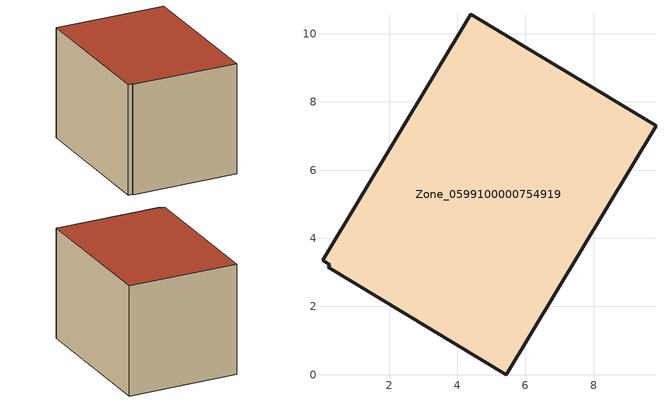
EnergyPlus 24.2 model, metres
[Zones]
Zone_0599100000754919
 floor ground (C_G): 0.25,3.23 0.04,3.35 4.4,10.57 9.83,7.3 5.44,0 0.21,3.15 z0
 wall outside (C_F): 9.83,7.3 4.4,10.57 0.04,3.35 0.25,3.23 0.21,3.15 5.44,0 9.83,7.3 z0:6.34
 roof outside (C_R): 0.04,3.35 0.25,3.23 0.21,3.15 5.44,0 9.83,7.3 4.4,10.57 z6.34
[BUILDING]
Pand.0599100000754919: North Axis=0; Terrain=City; Loads Convergence Tolerance Value=0.04; Temperature Convergence Tolerance Value=0.4; Solar Distribution=FullExterior; Maximum Number of Warmup Days=25; Minimum Number of Warmup Days=1
[Site:Location]
Rotterdam.The.Hague.AP_ZH_NLD Design_Conditions: Latitude=51.96; Longitude=4.45; Time Zone=1; Elevation=-4.5
[SITE:GROUNDTEMPERATURE:BUILDINGSURFACE]
18, 18, 18, 18, 18, 18, 18, 18, 18, 18, 18, 18
[MATERIAL] Thermal Absorptance=0.9; Solar Absorptance=0.7; Visible Absorptance=0.7
Name | Roughness | Thickness | Conductivity | Density | Specific Heat
G.TC.1946-1964 | MediumSmooth | 0.15 | 1 | 540 | 1210
F.TC.1946-1964 | Rough | 0.3 | 0.857143 | 1920 | 840
R.TC.1946-1964 | MediumRough | 0.2 | 0.235294 | 1500 | 1000
[CONSTRUCTION]
C_G: G.TC.1946-1964
C_F: F.TC.1946-1964
C_R: R.TC.1946-1964
[ZONE]
Zone_0599100000754919: Type=1; Multiplier=1; Ceiling Height=Autocalculate; Volume=Autocalculate; Floor Area=autocalculate; Part of Total Floor Area=Yes
[ZONEINFILTRATION:DESIGNFLOWRATE]
Infil_Zone_0599100000754919: Zone or ZoneList or Space or SpaceList=Zone_0599100000754919; Schedule=AlwaysOn; Design Flow Rate Calculation Method=Flow/Area; Flow Rate per Floor Area=0.003; Constant Term Coefficient=1; Temperature Term Coefficient=0; Velocity Term Coefficient=0; Velocity Squared Term Coefficient=0
[HVACTEMPLATE:ZONE:IDEALLOADSAIRSYSTEM]
Zone_0599100000754919: Maximum Heating Supply Air Temperature=50; Minimum Cooling Supply Air Temperature=13; Maximum Heating Supply Air Humidity Ratio=0.0156; Minimum Cooling Supply Air Humidity Ratio=0.0077; Heating Limit=NoLimit; Cooling Limit=NoLimit; Dehumidification Control Type=ConstantSensibleHeatRatio; Cooling Sensible Heat Ratio=0.7; Dehumidification Setpoint=60; Humidification Control Type=None; Humidification Setpoint=30; Outdoor Air Method=None; Outdoor Air Flow Rate per Person=0.00944; Outdoor Air Flow Rate per Zone Floor Area=0; Outdoor Air Flow Rate per Zone=0; Demand Controlled Ventilation Type=None; Outdoor Air Economizer Type=NoEconomizer; Heat Recovery Type=None; Sensible Heat Recovery Effectiveness=0.7; Latent Heat Recovery Effectiveness=0.65
[ZONECONTROL:THERMOSTAT]
ThermostatControl_Zone_0599100000754919: Zone or ZoneList=Zone_0599100000754919; Control Type Schedule=DualSetpointControlType; Control 1=Thermostat_Zone_0599100000754919; Temperature Difference Between Cutout And Setpoint=0
[THERMOSTATSETPOINT:DUALSETPOINT]
Thermostat_Zone_0599100000754919: Heating Setpoint Temperature Schedule=HeatingSetpoint_Zone_0599100000754919; Cooling Setpoint Temperature Schedule=CoolingSetpoint_Zone_0599100000754919
[SCHEDULE:COMPACT]
HeatingSetpoint_Zone_0599100000754919: Through: 12/31, For: AllDays, Until: 24:00, 21
CoolingSetpoint_Zone_0599100000754919: Through: 12/31, For: AllDays, Until: 24:00, 24
DualSetpointControlType: Through: 12/31, For: AllDays, Until: 24:00, 4
AlwaysOn: Through: 12/31, For: AllDays, Until: 24:00, 1
